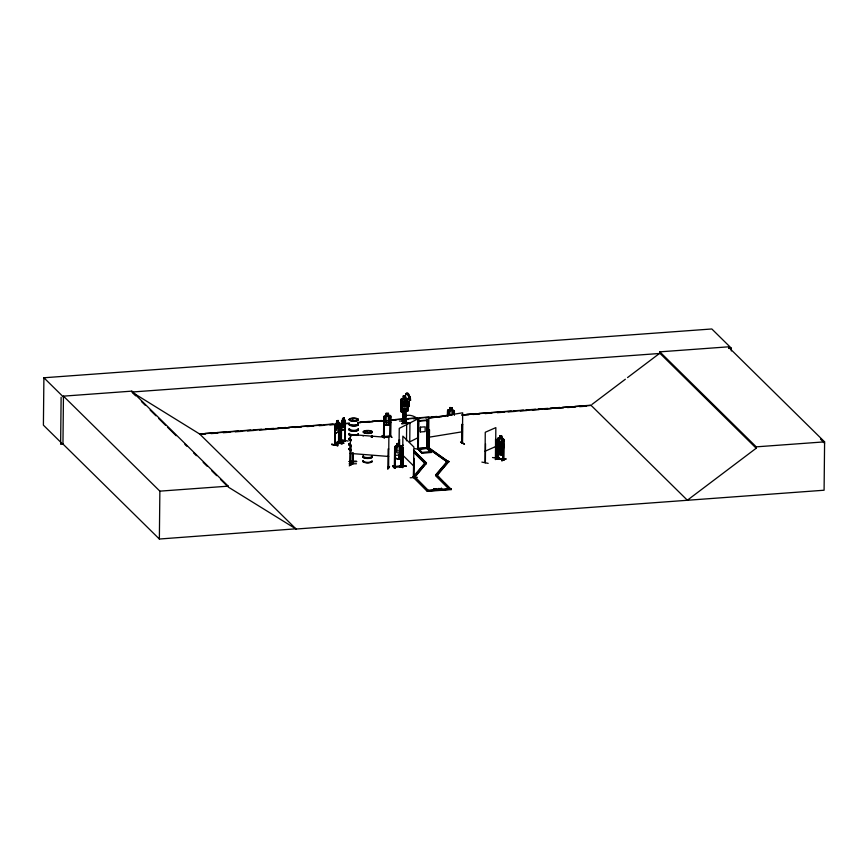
<?xml version="1.0" encoding="UTF-8"?>
<svg xmlns="http://www.w3.org/2000/svg" width="868" height="868" viewBox="0 0 868 868"><rect width="100%" height="100%" fill="white"/><g stroke="black" fill="none" stroke-linecap="round" stroke-linejoin="round"><path stroke-width="1.3" d="M400.875 409.446L401.504 409.392L401.504 411.074L401.417 399.367L400.766 399.41L400.799 411.15L400.766 399.41L403.175 398.455L403.153 396.101L405.508 395.927L405.497 398.26L407.819 398.889L407.092 398.911L407.081 402.795M403.642 410.824C399.367 410.64 401.45 412.246 401.341 409.305M402.058 403.75L402.079 399.399L403.175 398.455M403.229 402.568L403.24 399.302L405.421 399.117L405.41 401.298M405.486 395.906L405.421 398.347L406.582 399.03M407.125 408.047L407.135 410.651L407.049 407.971M407.146 402.871L407.092 398.911M407.602 408.817L407.797 410.597L407.765 408.817M408.014 409.62L407.244 409.479L407.103 410.998L408.633 401.819L409.284 401.776L407.776 410.933L407.7 406.625M407.797 402.817L407.808 398.933M731.344 350.943L731.366 348.231L711.825 328.972L43.899 377.764L43.4 425.157L62.952 444.416L63.451 396.144L131.827 391.142L228.23 486.156L228.219 487.035L296.096 529.035L824.09 490.225L824.6 441.855L728.187 346.842L659.821 351.844L659.81 353.222L756.212 448.224L687.358 500.218M61.118 397.284L60.63 444.275L63.028 444.101M131.827 391.142L131.817 392.032L660.038 353.45M295.966 528.807L159.365 539.028L159.864 491.147L63.451 396.144M331.771 444.101L337.912 445.696L331.76 444.394M338.715 424.571L339.312 424.463L338.9 443.374L334.722 445.034L335.363 425.928L335.363 444.948L335.222 444.166M339.171 443.418L334.961 445.1L335.287 424.712L335.688 423.682L338.954 422.401L338.878 431.808L335.569 433.099L338.846 431.743M342.144 443.928L335.992 442.354L342.133 443.624M336.665 423.367L336.654 420.969L338.097 420.427L338.65 427.718L337.945 429.855L336.665 430.376L335.992 428.792L336.654 420.969M337.728 441.53L343.858 443.157L337.75 441.508M337.956 422.846L337.977 420.513M338.802 443.559L338.477 442.854L339.106 442.745M338.498 443.494L338.65 431.342M338.932 424.615L338.77 443.57M339.128 443.45L338.954 422.401M344.987 427.295L344.846 440.836L340.679 442.496L340.94 423.541L341.525 423.421L341.395 442.387M341.026 442.528L341.634 421.143L340.95 442.55L345.128 440.879M341.981 439.837L348.09 441.085M342.111 443.602L335.992 442.756M344.043 417.888L342.6 418.43L341.992 421.891L342.61 427.837L343.902 427.316L344.607 425.168L343.978 417.877L343.978 420.318M344.488 440.271L345.128 440.184L344.422 440.282L344.737 441.042L344.618 427.447M344.683 441.053L345.052 421.881M345.084 440.901L345.388 420.492M349.24 465.921L350.9 463.816M349.24 461.613L356.661 461.364L349.251 461.461M350.086 464.261L350.932 464.239L350.932 464.933L350.129 464.966L350.466 434.467L388.864 437.515L388.625 467.993C388.972 466.268 386.64 467.743 388.625 467.993M350.791 464.912L350.14 464.944L350.401 445.913L351.052 445.968L350.867 464.998L350.715 464.304M352.744 452.922L352.625 463.783L352.799 461.418M353.005 452.933L352.56 463.74M352.961 463.74L352.983 462.904M352.723 461.863L353.189 453.378L353.135 455.071M353.081 461.884L353.157 461.038M353.276 453.378L353.189 456.459L353.157 455.44M382.408 435.562C381.736 436.485 382.538 435.096 384.47 437.895M383.678 436.333L383.526 437.016L383.754 416.629L384.502 415.739L389.949 415.349L390.763 416.108L390.481 436.506M383.786 422.89L383.775 416.651M383.775 418.05L384.416 418.007L384.166 436.984L384.22 436.192M388.365 415.544L389.515 416.239L389.472 420.589L388.289 422.542L386.119 422.705L384.969 420.937L385.012 416.575L386.184 415.718L386.108 413.287L388.463 413.135L388.267 424.875M386.086 425.038L386.184 413.363M387.79 468.97L389.558 466.561L387.855 468.915M388.69 467.234L387.822 467.928L388.159 448.908L388.745 449.027M390.383 435.714L389.819 436.539L390.014 417.508L390.654 417.454M390.654 416.119L390.6 436.474M391.674 437.092L389.515 435.031L392.01 437.396M393.204 466.094C398.64 469.273 391.989 468.47 393.269 465.758M394.973 466.376L394.267 467.136L401.461 466.691L401.678 446.304L399.367 445.675M395.059 466.583L400.669 466.257L394.506 466.517L394.343 467.212L394.669 446.836L397.034 445.848L397.034 443.494L399.399 443.342M394.69 446.857L395.298 455.353L400.81 454.973L401.613 452.575L400.81 454.973M395.179 448.127L395.005 467.179L395.255 448.203L394.539 448.181L395.255 448.203M395.743 458.347L402.264 459.411L395.548 458.445M397.11 443.57L397.11 445.924L395.938 446.781L395.895 451.132L397.034 452.922L399.215 452.76L400.408 450.807L400.452 446.456L399.291 445.761M399.519 454.105C401.092 457.1 398.195 459.964 399.475 458.044M398.922 458.814L398.976 454.235M399.063 445.968L399.247 428.369L418.278 418.701L417.823 449.396M399.074 466.474L406.191 465.921L399.085 466.452M399.291 454.072L399.497 458.738M399.378 446.239L399.443 439.718L399.595 446.282M399.486 421.089L406.604 420.969M399.237 458.651L399.193 457.968M402.839 467.602L400.387 465.237L402.459 467.277M400.864 447.714L401.58 447.736L400.864 447.714L400.669 466.745C399.953 465.715 402.307 465.91 400.842 466.062M401.515 447.671L401.211 466.604M402.839 411.096L402.915 422.966L403.316 410.879L403.511 422.879L403.381 410.857L403.284 414.828M407.83 410.575L402.611 410.987L402.719 422.933M402.882 465.921L402.991 466.8L402.98 447.638L402.687 466.81L402.861 436.137L413.906 447.031L413.374 477.291M402.578 422.792L403.197 422.727L403.229 417.443M404.618 423.259L402.6 420.893M404.727 422.9L402.546 421.208L404.672 423.204M404.781 422.683L404.987 410.824L405.627 410.781M405.117 422.857L404.911 410.835L404.857 422.673L405.725 422.759M405.464 414.698L405.497 422.629M405.508 423.237L405.833 410.955L405.616 422.814M406.495 440.836L406.669 424.593M401.667 423.627L408.785 423.107L401.667 423.638M409.946 422.933L409.739 441.888L418.072 437.656M410.184 477.78L417.399 477.346M413.342 477.346L413.287 476.521L425.049 463.002L426.438 462.894L414.687 477.226L413.298 477.324L427.512 491.331L451.241 489.606L437.027 475.002L435.627 474.894L435.638 475.697L449.461 489.302L435.649 475.1L437.027 475.002L448.799 461.483L447.4 461.364L435.627 474.894M413.559 477.498L413.841 458.347L413.83 477.487M414.839 448.647L421.36 449.711M413.287 476.521L414.687 476.63L428.499 490.832L414.687 477.226L426.448 463.111L425.049 463.002L414.003 452.109M431.287 452.391L427.132 448.138L417.606 449.309L417.736 438.058M417.638 449.32L418.224 420.6M418.322 449.006L418.658 420.568L417.899 449.374M420.329 431.895L420.383 427.154L425.179 426.861L425.136 431.602L420.383 431.949L420.438 427.208M417.638 448.832L421.946 453.15L431.439 452.456L431.439 451.859L421.967 452.543L431.418 452.282M421.946 453.15L421.989 452.543M422.445 452.89L417.606 448.669L418.387 448.42M416.64 473.255L425.049 463.002M427.306 448.463L427.588 419.938M427.512 491.331L413.309 476.738L414.687 476.63M446.499 460.376L429.432 448.116L428.108 448.268L447.302 461.982L448.637 461.83L428.792 448.159M428.651 448.17L428.738 429.823L429.443 429.79L429.313 448.756M429.183 448.181L429.443 429.79M430.853 452.271L426.709 448.355L426.991 419.96M433.848 488.847L435.562 489.302L434.911 490.322L435.552 489.693L433.848 488.847L436.778 488.63L436.137 489.639L437.873 490.105L436.137 489.248L436.778 488.63M434.423 488.803L433.848 489.237M435.454 489.888L437.298 490.149L435.942 489.389L434.911 489.921M436.235 488.673L436.767 489.02M438.47 488.51C443.027 490.214 435.541 487.827 440.369 488.825L441.4 488.293L440.749 489.302L442.485 489.769L440.749 489.302M439.045 488.467L438.47 488.901M440.174 488.955L439.523 489.986L440.174 489.357M440.564 489.042C439.241 490.648 441.28 488.358 442.496 489.368M440.369 488.825L441.389 488.684M441.921 489.411L440.564 489.444M447.454 415.891L447.584 411.757L448.214 411.833L448.083 415.956M447.541 415.826L447.552 410.412L448.289 409.663L453.606 410.271L454.409 411.182L454.344 414.958M447.302 461.982L428.108 448.268M435.627 475.48L447.4 461.364M448.702 414.947L448.745 410.597L449.895 409.946L449.95 407.591M438.872 477.411L437.027 475.588L448.799 461.483M449.852 409.837L449.874 407.515L452.152 407.765L453.129 414.361M452.054 407.862L452.13 410.097M454.268 414.958L454.333 411.204L453.552 410.369M464.423 444.221L460.55 441.996L464.488 444.145M462.525 443.364L462.557 442.647L461.711 443.385L461.982 424.419L462.546 424.333L462.46 443.374L461.852 443.45L461.982 424.419M462.416 443.277L462.666 412.81L428.857 418.311L428.553 448.094L429.248 448.072M485.375 462.698L485.527 443.743M488.163 463.36L481.881 462.091M492.514 457.523L498.894 458.64M495.422 459.563L499.263 457.403L495.389 459.172M495.726 439.143L495.65 458.217M485.06 462.655L485.255 432.264L495.845 427.62L495.541 458.228L495.541 439.219M503.722 439.523L503.114 438.524L498.221 437.667L497.548 438.383L497.364 458.76L497.516 457.957M497.581 458.662L497.668 439.707L498.243 439.816L498.189 445.23M498.124 458.076L497.277 458.033L498.113 458.771L498.102 453.356M498.037 458.76L498.243 439.816M501.574 451.707L501.509 454.062L499.425 453.682L498.579 445.946L499.642 444.264L501.585 444.622L502.605 446.673M499.686 437.906L499.664 435.595L501.791 435.953L502.637 443.689L501.574 445.36L499.632 445.013L498.612 442.962L498.655 438.6L499.708 438.014L499.708 435.573M499.545 453.595L499.567 451.262M501.444 453.964L501.509 451.62L502.561 451.024L502.485 446.597L501.465 445.631L501.639 439.143L499.697 438.796L499.653 443.147L501.596 443.494M501.671 436.04L501.758 438.286M505.957 458.998L501.769 460.713L505.946 458.977M503.18 440.792L503.885 440.836L503.18 440.792L502.941 459.769M503.31 440.727L503.082 459.671M501.574 445.544L503.635 446.749L502.8 455.223L497.982 454.257L497.418 451.87M503.831 439.479L503.614 459.866L503.831 439.479L503.071 438.546M756.212 448.224L756.234 446.846L659.821 351.844M349.044 463.837L356.466 463.762M352.625 463.762L352.744 461.7M352.918 463.762L353.059 461.418M417.779 448.496L427.371 447.866L431.266 452.228M427.121 448.148L431.439 452.456M427.251 447.812L431.385 451.881M399.063 466.767L406.159 466.235M401.765 410.108L407.233 410.043L401.135 410.184L400.777 411.497L400.962 409.946L406.973 409.36M407.71 410.694L400.745 411.465L402.307 402.318L403.012 402.437L401.472 411.237M401.407 411.475L402.285 406.115M407.233 410.987L407.374 409.468M409.284 401.776L407.841 410.955M402.307 402.318L401.917 409.121L407.374 408.676L408.492 406.821L409.338 401.938C408.253 400.094 410.065 405.877 408.416 406.821M401.591 407.385L402.437 402.546L403.219 401.819L408.654 401.428M404.889 401.797L405.128 399.898L407.45 399.703L407.059 401.624L408.101 402.068L407.493 405.421L406.072 406.962L403.902 407.135L402.991 405.79L403.598 402.437L404.824 401.743M400.907 410.835L402.014 410.607L402.481 411.909L401.407 411.974L400.907 410.835L402.014 410.607M401.407 411.974L400.929 410.673M402.481 411.909L401.428 411.812M402.068 459.498L395.558 458.391M339.366 429.291L338.878 431.808M337.706 441.855L343.826 443.103M337.869 445.653L331.565 444.524M497.516 443.906L498.221 441.671L503.114 442.561L503.733 445.002L503.114 442.561M497.559 443.895L498.275 441.758M497.527 444.611L498.102 447.074L503.028 447.942L503.7 445.718M503.028 447.942L503.765 445.751M389.819 424.68L390.589 422.347M383.689 422.879L384.405 425.168L389.873 424.756L390.665 422.347M400.68 411.302L407.732 410.748M352.907 418.929L352.343 418.723M352.799 418.777L353.048 418.723M355.392 420.817L354.057 420.893L354.632 420.969M354.752 420.98L355.175 420.579L354.111 420.741M354.394 420.861L355.413 420.763M366.383 431.081L367.142 431.136L366.578 431.016M369.301 433.295L368.162 433.251L369.019 432.948M368.423 432.817L369.28 433.078M403.62 411.063L402.958 411.117M498.905 457.718L495.368 459.487M402.253 421.262L404.336 423.28M394.94 468.21L392.911 466.127M395.298 467.841L393.226 465.791M427.197 448.279L427.664 420.004L418.224 420.741M461.722 442.702L462.427 442.582M461.711 443.385L462.243 443.277M407.331 408.622L408.492 406.821M410.293 396.719L410.575 400.256L409.783 400.376L408.589 398.282L409.718 397.631A5.913 1.812 81.7 0 0 407.103 394.213L406.105 394.582L406.105 393.378A6.901 2.116 81.7 0 1 408.936 396.567L409.164 397.37L410.293 396.719L409.164 397.37M406.908 394.463L406.897 393.258A6.901 2.116 81.7 0 1 409.729 396.459L409.956 397.262M408.589 398.282L409.718 397.631M502.442 450.948L501.389 452.629L499.447 452.271L498.438 450.221L498.482 445.859L499.523 445.273L499.523 442.832L501.596 443.212M407.309 409.49L407.96 409.674M406.105 394.582L406.311 394.322A5.913 1.812 81.7 0 1 408.926 397.75M350.401 445.913L351.052 445.968M394.766 446.879L395.482 446.043M499.501 445.165L498.091 444.904L497.375 445.642L497.928 454.333L502.8 455.223M502.93 451.902C505.241 450.926 499.035 452.781 498.102 451.11L497.418 450.134M447.606 410.477L448.322 409.75M440.76 488.912L441.4 488.293M398.889 458.163L399.508 458.195M448.214 411.833L447.497 411.823M592.019 404.401L625.372 379.218M627.531 377.591L659.81 353.222M355.37 420.947L354.73 420.579M366.6 430.908L366.643 430.919A4.6 1.302 0.6 0 1 372.274 432.546A4.6 1.302 0.6 0 1 364.636 433.11A4.6 1.302 0.6 0 1 366.524 430.929L367.023 431.06M335.113 444.383L335.449 444.232M338.477 442.854L339.138 442.756M340.755 441.779L341.406 441.693M407.808 408.915L407.027 408.861L407.7 408.915M399.671 439.75L399.345 439.924M400.105 446.781L403.284 445.165M497.668 439.707L498.113 439.87M498.102 447.074L502.984 447.855M499.425 453.682L501.487 453.953M503.624 459.172L497.982 458.347M501.769 460.713L505.653 458.857M498.091 444.904L502.887 445.87L503.635 446.749M485.06 451.219L495.639 446.586M342.708 418.506L343.999 417.985M341.656 421.219L344.911 419.862L345.345 420.535M335.58 425.971L334.983 426.079M341.558 430.463L344.726 429.183M341.07 441.845L344.433 440.51M338.694 443.092L335.428 444.416M344.639 440.553L341.015 441.649M368.151 433.045L369.475 433.099L368.9 432.785M335.081 445.067L335.308 424.712M383.439 436.235L384.296 436.257L383.569 436.224M402.676 422.738L403.175 422.705M352.766 418.626L352.549 418.615A4.611 1.313 0.6 0 0 350.585 420.806A4.611 1.313 0.6 0 0 358.256 420.242A4.611 1.313 0.6 0 0 352.484 418.615L352.983 418.745M354.437 420.698L355.457 420.85M417.942 449.157L422.054 453.02M462.112 424.485L462.687 424.387M428.662 437.266L462.47 431.765M503.049 458.988L503.69 459.085M400.723 409.37L401.483 409.403M405.877 393.681L406.669 393.562M389.841 435.758L390.578 435.801M383.515 436.929L390.535 436.409L383.656 437.005M400.766 466.745L400.832 466.051M447.313 461.385L448.637 461.244M403.186 396.123L405.432 396.014M401.58 398.586L406.973 398.217M405.215 400.007L407.385 399.822M407.374 408.676L401.917 409.121M402.383 402.578L403.012 402.437M409.349 401.938L408.633 401.819M407.038 410.564L407.591 410.499M386.184 416.488L388.354 416.325M386.13 420.839L388.311 420.676M384.405 425.168L389.873 424.756M384.296 436.463L389.819 436.04M402.85 465.921L403.034 466.062M728.675 348.426L731.366 348.231M202.168 433.609L199.466 433.816L296.096 529.035M204.859 433.414L214.309 432.731M217.011 432.524L226.461 431.841M229.163 431.646L238.613 430.951M241.315 430.756L250.765 430.061M253.467 429.866L261.561 429.269M265.608 428.976L273.713 428.391M277.76 428.087L285.865 427.501M288.556 427.306L298.006 426.611M300.708 426.416L310.158 425.721M312.86 425.526L320.954 424.94M323.656 424.734L333.106 424.051M338.509 423.649L341.211 423.454M360.111 422.076L369.551 421.381M372.253 421.186L381.703 420.503M389.808 419.906L392.51 419.711M395.2 419.515L404.651 418.821M407.352 418.626L416.803 417.931M419.504 417.736L428.955 417.041M431.656 416.846L437.049 416.456M466.756 414.286L476.196 413.591M478.897 413.396L488.348 412.701M491.049 412.506L500.5 411.823M503.201 411.616L511.295 411.031M513.997 410.835L523.447 410.141M526.149 409.946L535.599 409.251M538.301 409.056L547.751 408.372M550.442 408.166L559.893 407.483M562.594 407.287L570.699 406.691M574.746 406.398L582.84 405.801M585.542 405.606L590.945 405.215L687.586 500.445M336.035 424.072L199.694 434.033L132.967 392.748M338.737 423.877L341.439 423.682M345.486 423.389L349.533 423.085M357.638 422.499L384.632 420.524M390.036 420.134L448.083 415.891M461.581 414.904L591.173 405.432M200.183 434.391L205.586 434M210.989 433.599L217.738 433.11M223.141 432.72L229.89 432.221M235.293 431.83L242.042 431.331M247.445 430.94L254.194 430.441M259.597 430.051L266.357 429.562M270.404 429.259L278.509 428.673M282.556 428.38L289.304 427.881M294.708 427.49L301.456 426.991M306.86 426.6L313.619 426.101M319.012 425.711L324.415 425.32M329.818 424.919L336.567 424.43M344.672 423.834L348.719 423.541M358.18 422.846L360.882 422.651M366.274 422.26L373.034 421.761M378.426 421.371L383.83 420.98M390.589 420.481L395.982 420.09M401.385 419.689L408.134 419.201M413.537 418.81L420.296 418.311M425.689 417.92L432.448 417.421M437.852 417.031L441.899 416.738M462.156 415.251L468.904 414.763M472.951 414.47L479.711 413.971M485.103 413.58L491.863 413.081M497.266 412.691L504.015 412.191M508.062 411.899L514.822 411.41M520.214 411.009L526.974 410.521M532.366 410.13L539.126 409.631M544.529 409.24L551.278 408.741M556.681 408.351L563.43 407.851M567.477 407.559L575.582 406.973M579.629 406.669L586.388 406.181M408.698 422.987L401.569 423.486M395.439 445.968L400.886 445.566M427.316 447.845L417.964 448.485M417.931 449.027L427.468 448.517M413.993 452.705L425.049 463.588L426.427 463.49L413.537 450.785M756.234 446.846L824.6 441.855M159.864 491.147L228.23 486.156M437.298 489.747L437.873 489.704M427.523 490.745L451.251 489.009M349.24 461.537L356.65 461.657M350.238 464.174L350.846 464.228M350.26 453.421L388.669 456.47M447.389 461.96L448.789 462.069M425.049 463.588L426.448 463.707M413.287 477.118L414.687 477.226M501.563 446.488L499.621 446.13L499.577 450.492L502.225 451.013L500.955 448.105C503.787 445.794 501.4 443.928 500.51 447.519L498.742 444.926L500.087 447.942C497.223 450.134 499.805 451.978 500.532 448.561L501.563 450.807L501.454 446.412L499.512 446.054L499.469 450.405L501.411 450.763M497.386 458.749L503.635 459.769M345.323 426.752L344.824 429.259L341.591 430.571L341.124 428.412M404.64 416.087C401.168 416.26 405.649 418.745 404.64 416.087A192.696 45.895 86.4 0 1 419.982 420.741M403.49 420.828L405.899 423.172M403.501 421.132L405.573 423.172M400.452 465.563L402.524 467.602M426.557 447.552L430.485 449.342M426.514 447.877L428.499 448.734M426.253 447.953L429.161 449.342M389.884 415.403L390.763 416.108M382.039 435.931L384.123 438.025M413.548 450.199L426.438 462.894M444.394 482.858L451.241 489.606M402.654 455.092L413.711 465.986M393.215 466.062L395.341 468.199M132.782 392.987L135.668 395.83M141.451 401.537L145.314 405.334M150.131 410.087L155.914 415.783M158.811 418.636L165.56 425.287M167.481 427.186L176.161 435.736M184.841 444.286L186.772 446.185M193.521 452.836L196.407 455.689M203.155 462.34L207.018 466.138M211.835 470.89L216.653 475.642M220.515 479.44L227.264 486.091M43.899 377.764L63.44 397.034M62.952 444.025L159.365 539.028M820.488 439.099L824.589 443.233M409.392 398.162L410.575 400.256M427.566 420.492L418.083 421.219M400.864 405.681L401.569 407.906M400.788 405.703L401.515 407.982M335.222 430.919L335.645 433.11M409.501 396.839L409.783 400.376M358.104 429.617A4.611 1.313 0.6 0 1 353.764 431.244A4.611 1.313 0.6 0 1 349.186 429.584M358.169 429.302A4.687 1.335 0.6 0 1 353.157 430.951A4.687 1.335 0.6 0 1 349.565 428.955M356.021 435.454A4.611 1.313 0.6 0 0 358.05 433.989A4.611 1.313 0.6 0 1 356.954 435.269M358.061 433.696A4.611 1.313 0.6 0 1 353.124 435.313A4.611 1.313 0.6 0 1 349.576 433.349M358.224 424.072A4.687 1.335 0.6 0 1 353.829 425.732A4.687 1.335 0.6 0 1 349.175 424.04M358.115 428.738A4.622 1.313 0.6 0 1 353.775 430.376A4.622 1.313 0.6 0 1 349.186 428.705M358.169 424.376A4.622 1.313 0.6 0 1 353.819 426.014A4.622 1.313 0.6 0 1 349.229 424.354M358.18 429.031A4.687 1.335 0.6 0 1 353.167 430.68A4.687 1.335 0.6 0 1 349.565 428.684M358.234 423.801A4.687 1.335 0.6 0 1 353.829 425.461A4.687 1.335 0.6 0 1 349.175 423.768M358.159 423.508A4.611 1.313 0.6 0 1 353.829 425.136A4.611 1.313 0.6 0 1 349.251 423.476M351.29 445.978A4.622 1.313 0.6 0 1 349.457 444.177M351.258 445.685A4.687 1.335 0.6 0 1 349.403 443.863M351.236 450.34A4.622 1.313 0.6 0 1 349.413 448.539M351.258 450.058A4.6 1.313 0.6 0 1 349.435 448.268M358.039 434.467A4.6 1.313 0.6 0 1 357.659 435.454M351.399 435.91A4.6 1.313 0.6 0 1 349.576 434.119M351.312 440.456A4.687 1.335 0.6 0 1 349.457 438.633M351.301 445.1A4.611 1.313 0.6 0 1 349.478 443.298M351.345 440.738A4.611 1.313 0.6 0 1 349.522 438.948M351.258 445.414A4.687 1.335 0.6 0 1 349.413 443.591M351.312 440.184A4.687 1.335 0.6 0 1 349.468 438.362M351.356 439.87A4.622 1.313 0.6 0 1 349.522 438.069M371.71 436.376A4.611 1.313 0.6 0 1 372.372 437.027M371.775 435.79A4.687 1.335 0.6 0 1 371.873 437.125M371.721 435.497A4.622 1.313 0.6 0 1 371.113 437.081M363.149 436.116A4.622 1.313 0.6 0 1 363.28 435.779M371.775 436.061A4.687 1.335 0.6 0 1 372.318 437.071M371.992 456.828A4.622 1.313 0.6 0 1 367.652 458.467A4.622 1.313 0.6 0 1 363.063 456.796M372.057 456.514A4.687 1.335 0.6 0 1 367.045 458.163A4.687 1.335 0.6 0 1 363.442 456.167M371.949 461.19A4.622 1.313 0.6 0 1 367.001 462.818A4.622 1.313 0.6 0 1 363.453 460.843M372.003 455.95A4.622 1.313 0.6 0 1 367.663 457.588A4.622 1.313 0.6 0 1 363.074 455.917M372.057 456.253A4.687 1.335 0.6 0 1 367.045 457.903A4.687 1.335 0.6 0 1 363.442 455.895M403.642 396.546L403.642 397.327L405.041 397.208L405.041 396.437L403.642 396.546M336.73 424.159L336.686 428.51L337.967 427.989L338.01 423.638L336.73 424.159M336.99 421.338L336.979 422.119L337.804 421.783L337.815 421.013L336.99 421.338M342.676 421.62L342.632 425.971L343.923 425.45L343.967 421.099L342.676 421.62M342.936 418.799L342.925 419.58L343.761 419.244L343.761 418.463L342.936 418.799M386.596 413.743L386.586 414.513L387.985 414.405L387.996 413.635L386.596 413.743M397.099 446.694L397.056 451.056L399.237 450.893L399.28 446.543L397.099 446.694M397.522 443.949L397.511 444.731L398.911 444.622L398.922 443.852L397.522 443.949M427.121 490.344L427.11 490.941L450.839 489.205L450.85 488.608L427.121 490.344M449.884 410.727L449.841 415.078L451.968 415.327L452.022 410.965L449.884 410.727M450.297 408.047L450.286 408.828L451.653 408.98L451.664 408.21L450.297 408.047M499.892 443.396L499.881 444.177L501.129 444.405L501.14 443.624L499.892 443.396M499.903 452.488L499.892 453.27L501.14 453.497L501.151 452.716L499.903 452.488M500.076 436.137L500.066 436.908L501.313 437.136L501.324 436.365L500.076 436.137M402.752 415.772C404.412 418.116 404.944 413.146 402.752 415.772M404.759 402.34L404.162 405.692L406.332 405.519L406.929 402.166L404.759 402.34M405.53 400.213L405.421 400.81L406.918 400.105L405.53 400.213M407.168 406.278L406.408 406.398L405.443 404.77L403.11 406.68L405.02 404.412L403.935 402.481L405.551 403.967L407.83 402.166L405.985 404.347L407.168 406.278M453.78 412.463L454.409 412.528L453.78 412.463M418.148 430.224L418.148 430.224M353.167 453.997L353.092 454.572L353.167 453.942M349.576 433.642A4.611 1.313 0.6 0 0 351.399 435.432A4.611 1.313 0.6 0 1 349.576 433.653M350.585 420.351A4.611 1.313 0.6 0 0 358.256 419.786A4.611 1.313 0.6 0 0 352.484 418.17A4.611 1.313 0.6 0 0 350.585 420.351M350.574 420.535A4.633 1.313 0.6 0 0 358.278 419.971A4.633 1.313 0.6 0 0 352.484 418.333A4.633 1.313 0.6 0 0 350.574 420.535M364.614 432.687A4.622 1.313 0.6 0 0 372.307 432.123A4.622 1.313 0.6 0 0 366.524 430.495A4.622 1.313 0.6 0 0 364.614 432.687M367.001 462.525A4.6 1.302 0.6 0 0 371.916 460.919A4.6 1.313 0.6 0 1 367.001 462.525A4.6 1.302 0.6 0 1 363.475 460.572A4.6 1.313 0.6 0 0 367.001 462.525"/></g></svg>
